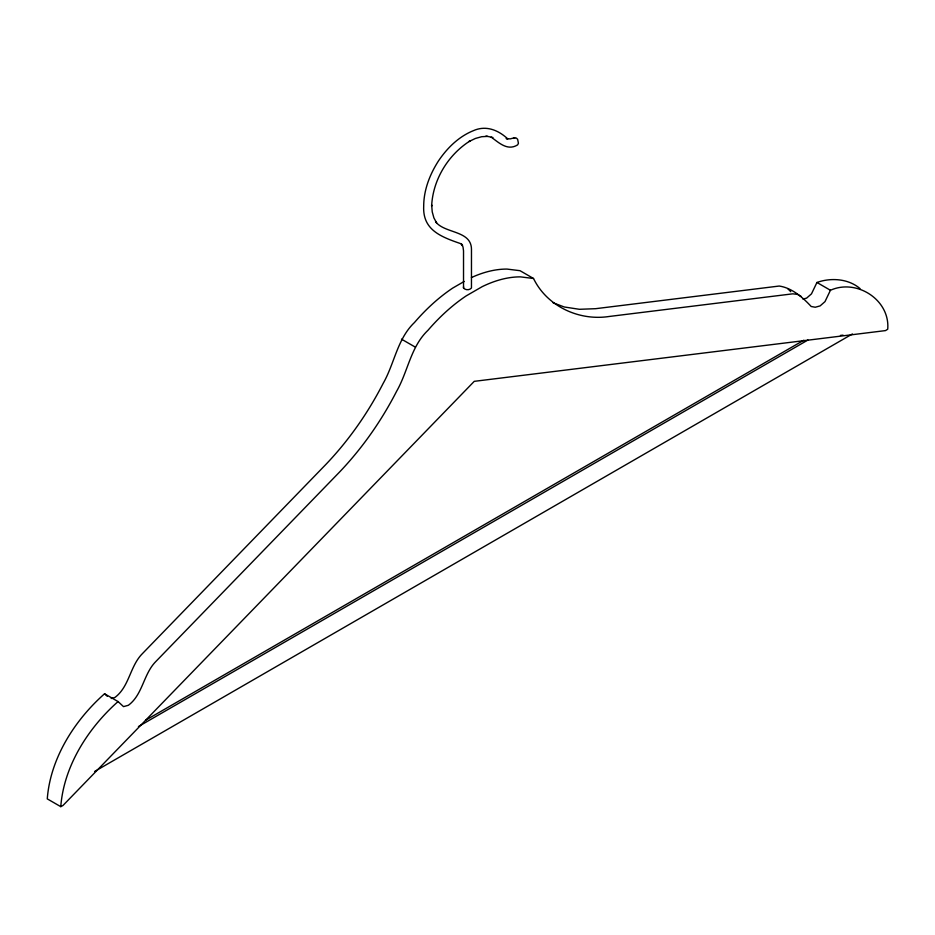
<?xml version="1.0" encoding="UTF-8"?>
<svg xmlns="http://www.w3.org/2000/svg" width="935" height="935" viewBox="0 0 935 935"><rect width="100%" height="100%" fill="white"/><g stroke="black" fill="none" stroke-linecap="round" stroke-linejoin="round"><path stroke-width="1.4" d="M487.591 136.393L481.7 136.709L475.424 138.45L468.949 141.547L470.001 140.963C447.97 154.883 432.788 179.999 431.643 206.144L431.654 204.917L432.227 211.848L433.91 217.925L436.657 222.939L435.546 221.689C444.686 233.785 471.24 230.127 471.474 249.213L471.462 287.992C469.557 290.317 465.455 290.306 463.526 287.992L463.538 286.776M464.181 281.458L452.739 288.062A144.691 83.542 -60 0 0 414.485 322.493C397.246 338.879 394.57 363.423 383.151 383.42C367.981 412.966 348.802 440.408 325.871 464.438L142.284 653.764C129.871 666.281 129.346 686.793 114.876 697.487L111.23 698.492M801.295 296.512L797.415 294.35L792.716 293.835L609.129 316.486C579.01 321.114 547.022 306.329 533.523 278.49L520.514 276.877A144.691 83.542 -60 0 0 482.25 286.624L466.249 295.857A144.691 83.542 -60 0 0 427.985 330.289C410.745 346.675 408.069 371.218 396.65 391.216C381.48 420.762 362.312 448.204 339.37 472.233L155.794 661.559C143.371 674.077 142.845 694.588 128.375 705.282L123.514 706.626L118.055 701.566L104.556 693.77C74.578 720.301 50.303 758.343 47.276 798.876L60.775 806.66L62.972 805.491L474.255 381.34L885.527 330.593L887.724 329.225C890.213 299.866 856.635 278.396 830.444 290.271L824.986 301.643L820.124 305.897L815.273 307.241L811.183 306.493C802.697 297.342 791.875 287.875 779.206 286.04L595.63 308.69L579.396 309.298L564.261 306.984L553.006 302.741M860.025 288.588C848.431 278.607 830.747 277.473 816.945 282.475L811.486 293.847L806.624 298.113L802.978 299.118M145.603 720.242L803.831 340.223M138.427 726.553L807.933 340.024M94.587 771.48L852.393 333.97M118.055 701.566C88.077 728.096 63.802 766.139 60.775 806.66M513.409 138.38L516.295 138.029L517.639 139.338L518.422 143.289L517.639 144.867C507.483 151.295 498.822 142.588 491.214 137.153M514.753 137.667L510.241 138.883L506.139 138.59L507.822 138.941C498.495 130.222 486.13 124.963 473.414 130.666C458.781 136.545 447.152 148.034 438.457 160.949C429.819 174.424 423.73 189.992 423.695 206.167C422.538 229.694 440.502 236.695 460.265 243.497L462.603 245.297L461.493 244.035L463.012 247.004L463.526 250.849L463.526 287.992M840.448 335.408L843.043 335.162M485.943 136.054L492.92 137.503M816.945 282.475L830.444 290.271M533.523 278.49L520.024 270.694L507.015 269.081A144.691 83.542 -60 0 0 471.415 277.566M401.477 339.148L414.976 346.932M104.556 693.77L107.291 696.294M787.796 288.716L790.765 291.708"/></g></svg>
